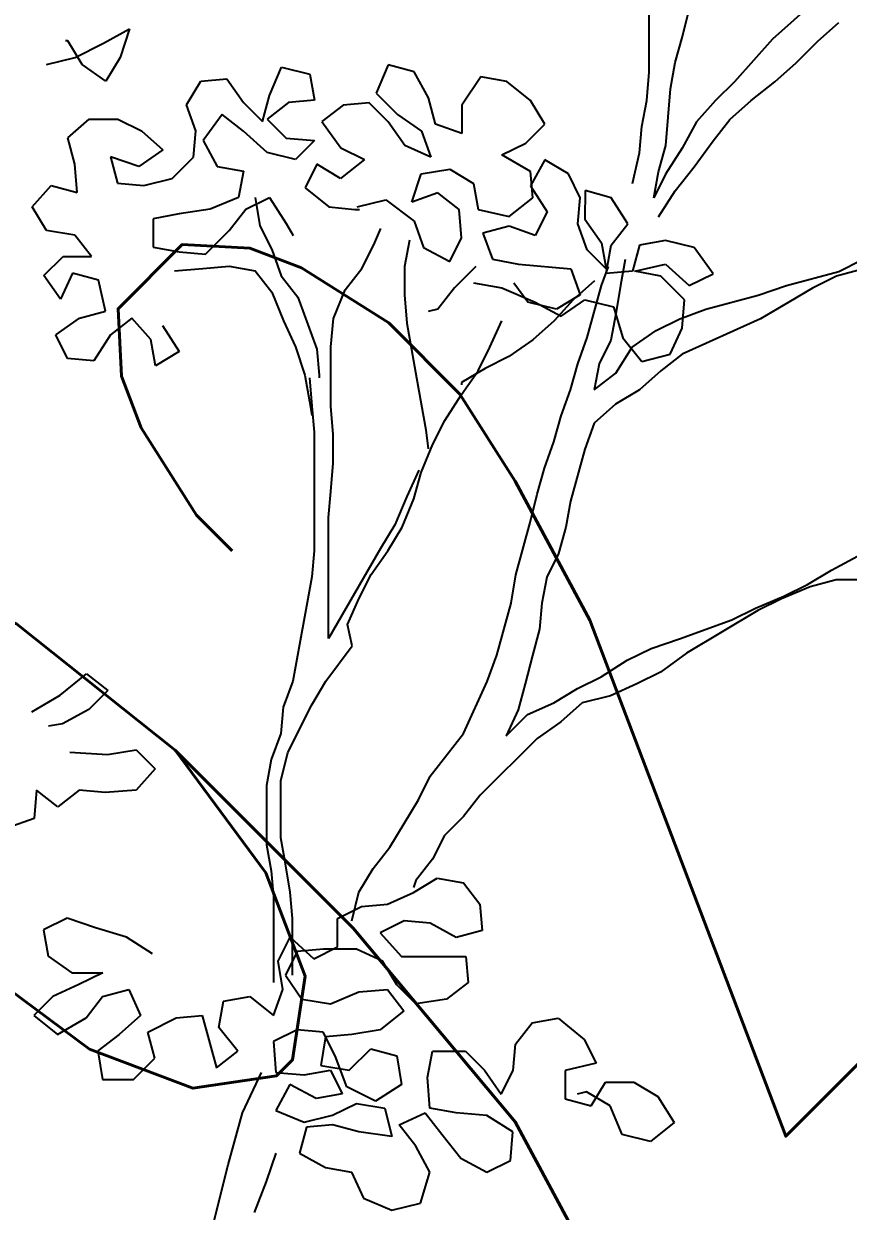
# Model space of a CAD drawing. Header units: millimetres. Extents: x 684983 to 685377, y 990360 to 990509.
# Drawn here: x 685044.181 to 685044.805, y 990434.228 to 990435.127 of the extents above; entities that cross this region are included whole.
import ezdxf

# ---------------------------------------------------------------- set-up
doc = ezdxf.new("R2010")
doc.units = ezdxf.units.MM
doc.layers.add('GRID LEVELS', color=7, linetype='Continuous', lineweight=13)
doc.layers.add('JACK  FRUIT TREE', color=7, linetype='Continuous')
doc.styles.get("Standard").update_dxf_attribs({"font": 'RomanS'})

# ---------------------------------------------------------------- blocks, each defined once
blk = doc.blocks.new('JT')
for p, q in [((0.38565, 1.15972, 157.72663), (0.38569, 1.20518, 157.72663)), ((0.46943, 1.19554, 157.72663), (0.44788, 1.17641, 157.72663)), ((0.40241, 1.17765, 157.72663), (0.40601, 1.19201, 157.72663)), ((0.47061, 1.1752, 157.72663), (0.48138, 1.18476, 157.72663)), ((0.39881, 1.16449, 157.72663), (0.40241, 1.17765, 157.72663)), ((0.44788, 1.17641, 157.72663), (0.42871, 1.15489, 157.72663)), ((0.45983, 1.16444, 157.72663), (0.47061, 1.1752, 157.72663)), ((0.39641, 1.15133, 157.72663), (0.39881, 1.16449, 157.72663)), ((0.44905, 1.15488, 157.72663), (0.45983, 1.16444, 157.72663)), ((0.38444, 1.14536, 157.72663), (0.38565, 1.15972, 157.72663)), ((0.39399, 1.12262, 157.72663), (0.39641, 1.15133, 157.72663)), ((0.42871, 1.15489, 157.72663), (0.41913, 1.14533, 157.72663)), ((0.43708, 1.14531, 157.72663), (0.44905, 1.15488, 157.72663)), ((0.38203, 1.1322, 157.72663), (0.38444, 1.14536, 157.72663)), ((0.41913, 1.14533, 157.72663), (0.40955, 1.13457, 157.72663)), ((0.4263, 1.13575, 157.72663), (0.43708, 1.14531, 157.72663)), ((0.40955, 1.13457, 157.72663), (0.40236, 1.12142, 157.72663)), ((0.41792, 1.12499, 157.72663), (0.4263, 1.13575, 157.72663)), ((0.38082, 1.11904, 157.72663), (0.38203, 1.1322, 157.72663)), ((0.39039, 1.10946, 157.72663), (0.39399, 1.12262, 157.72663)), ((0.40236, 1.12142, 157.72663), (0.39397, 1.10826, 157.72663)), ((0.40833, 1.11184, 157.72663), (0.41792, 1.12499, 157.72663)), ((0.37722, 1.10349, 157.72663), (0.38082, 1.11904, 157.72663)), ((0.38798, 1.09631, 157.72663), (0.39039, 1.10946, 157.72663)), ((0.39875, 1.09988, 157.72663), (0.40833, 1.11184, 157.72663)), ((0.39397, 1.10826, 157.72663), (0.38798, 1.09631, 157.72663)), ((0.18698, 1.09649, 157.72663), (0.18936, 1.08213, 157.72663)), ((0.39036, 1.08673, 157.72663), (0.39875, 1.09988, 157.72663)), ((0.18936, 1.08213, 157.72663), (0.19533, 1.07016, 157.72663)), ((0.24678, 1.07251, 157.72663), (0.25037, 1.08088, 157.72663)), ((0.24078, 1.06055, 157.72663), (0.24678, 1.07251, 157.72663)), ((0.26473, 1.07488, 157.72663), (0.26232, 1.06172, 157.72663)), ((0.19533, 1.07016, 157.72663), (0.2001, 1.05699, 157.72663)), ((0.14626, 1.05944, 157.72663), (0.16062, 1.06062, 157.72663)), ((0.16062, 1.06062, 157.72663), (0.17378, 1.0618, 157.72663)), ((0.17378, 1.0618, 157.72663), (0.18694, 1.0594, 157.72663)), ((0.2324, 1.04979, 157.72663), (0.24078, 1.06055, 157.72663)), ((0.26232, 1.06172, 157.72663), (0.26231, 1.04737, 157.72663)), ((0.29821, 1.06169, 157.72663), (0.28744, 1.05093, 157.72663)), ((0.36162, 1.05206, 157.72663), (0.36522, 1.06163, 157.72663)), ((0.37359, 1.06521, 157.72663), (0.37119, 1.05205, 157.72663)), ((0.48127, 1.05913, 157.72663), (0.49324, 1.0651, 157.72663)), ((0.18694, 1.0594, 157.72663), (0.19531, 1.04862, 157.72663)), ((0.2001, 1.05699, 157.72663), (0.20847, 1.04622, 157.72663)), ((0.45494, 1.05197, 157.72663), (0.48127, 1.05913, 157.72663)), ((0.48007, 1.05674, 157.72663), (0.4681, 1.05077, 157.72663)), ((0.49324, 1.06032, 157.72663), (0.48007, 1.05674, 157.72663)), ((0.19531, 1.04862, 157.72663), (0.20128, 1.03426, 157.72663)), ((0.2264, 1.03543, 157.72663), (0.2324, 1.04979, 157.72663)), ((0.28744, 1.05093, 157.72663), (0.27905, 1.04017, 157.72663)), ((0.35803, 1.05446, 157.72663), (0.34725, 1.04489, 157.72663)), ((0.35441, 1.02574, 157.72663), (0.36162, 1.05206, 157.72663)), ((0.37119, 1.05205, 157.72663), (0.36878, 1.0377, 157.72663)), ((0.44058, 1.0472, 157.72663), (0.45494, 1.05197, 157.72663)), ((0.4681, 1.05077, 157.72663), (0.45613, 1.0436, 157.72663)), ((0.20847, 1.04622, 157.72663), (0.21801, 1.01989, 157.72663)), ((0.26231, 1.04737, 157.72663), (0.26349, 1.03301, 157.72663)), ((0.34725, 1.04489, 157.72663), (0.33767, 1.03414, 157.72663)), ((0.41425, 1.04005, 157.72663), (0.44058, 1.0472, 157.72663)), ((0.45613, 1.0436, 157.72663), (0.44176, 1.03524, 157.72663)), ((0.27905, 1.04017, 157.72663), (0.27426, 1.03898, 157.72663)), ((0.36878, 1.0377, 157.72663), (0.36638, 1.02454, 157.72663)), ((0.40109, 1.03527, 157.72663), (0.41425, 1.04005, 157.72663)), ((0.20128, 1.03426, 157.72663), (0.20725, 1.02109, 157.72663)), ((0.22519, 1.02108, 157.72663), (0.2264, 1.03543, 157.72663)), ((0.26349, 1.03301, 157.72663), (0.26587, 1.01984, 157.72663)), ((0.30536, 1.021, 157.72663), (0.31135, 1.03416, 157.72663)), ((0.33767, 1.03414, 157.72663), (0.3269, 1.02457, 157.72663)), ((0.38912, 1.0293, 157.72663), (0.40109, 1.03527, 157.72663)), ((0.44176, 1.03524, 157.72663), (0.40227, 1.01733, 157.72663)), ((0.3269, 1.02457, 157.72663), (0.31492, 1.01621, 157.72663)), ((0.34962, 1.01259, 157.72663), (0.35441, 1.02574, 157.72663)), ((0.36638, 1.02454, 157.72663), (0.36038, 1.01258, 157.72663)), ((0.37714, 1.02094, 157.72663), (0.38912, 1.0293, 157.72663)), ((0.20725, 1.02109, 157.72663), (0.21202, 1.00673, 157.72663)), ((0.21801, 1.01989, 157.72663), (0.2192, 1.00673, 157.72663)), ((0.22517, 0.99117, 157.72663), (0.22519, 1.02108, 157.72663)), ((0.26587, 1.01984, 157.72663), (0.26825, 1.00548, 157.72663)), ((0.29936, 1.00904, 157.72663), (0.30536, 1.021, 157.72663)), ((0.36876, 1.00778, 157.72663), (0.37714, 1.02094, 157.72663)), ((0.31492, 1.01621, 157.72663), (0.30295, 1.01024, 157.72663)), ((0.34602, 0.99943, 157.72663), (0.34962, 1.01259, 157.72663)), ((0.36038, 1.01258, 157.72663), (0.35798, 0.99942, 157.72663)), ((0.40227, 1.01733, 157.72663), (0.39149, 1.00896, 157.72663)), ((0.21202, 1.00673, 157.72663), (0.2144, 0.99357, 157.72663)), ((0.2192, 1.00673, 157.72663), (0.2192, 1.00553, 157.72663)), ((0.30295, 1.01024, 157.72663), (0.29098, 1.00307, 157.72663)), ((0.29098, 0.99709, 157.72663), (0.29936, 1.00904, 157.72663)), ((0.35798, 0.99942, 157.72663), (0.36876, 1.00778, 157.72663)), ((0.39149, 1.00896, 157.72663), (0.38071, 0.9994, 157.72663)), ((0.21441, 1.00553, 157.72663), (0.21559, 0.99117, 157.72663)), ((0.26825, 1.00548, 157.72663), (0.27301, 0.97916, 157.72663)), ((0.29098, 1.00307, 157.72663), (0.29098, 1.00187, 157.72663)), ((0.28259, 0.98393, 157.72663), (0.29098, 0.99709, 157.72663)), ((0.34122, 0.98627, 157.72663), (0.34602, 0.99943, 157.72663)), ((0.38071, 0.9994, 157.72663), (0.36874, 0.99223, 157.72663)), ((0.2144, 0.99357, 157.72663), (0.21559, 0.98639, 157.72663)), ((0.21559, 0.99117, 157.72663), (0.21678, 0.97801, 157.72663)), ((0.22635, 0.97681, 157.72663), (0.22517, 0.99117, 157.72663)), ((0.36874, 0.99223, 157.72663), (0.35796, 0.98267, 157.72663)), ((0.2766, 0.97198, 157.72663), (0.28259, 0.98393, 157.72663)), ((0.33762, 0.97312, 157.72663), (0.34122, 0.98627, 157.72663)), ((0.35796, 0.98267, 157.72663), (0.35317, 0.96951, 157.72663)), ((0.21678, 0.97801, 157.72663), (0.21672, 0.91819, 157.72663)), ((0.22634, 0.96245, 157.72663), (0.22635, 0.97681, 157.72663)), ((0.27301, 0.97916, 157.72663), (0.2742, 0.96958, 157.72663)), ((0.2706, 0.95762, 157.72663), (0.2766, 0.97198, 157.72663)), ((0.33282, 0.95996, 157.72663), (0.33762, 0.97312, 157.72663)), ((0.35317, 0.96951, 157.72663), (0.34596, 0.9432, 157.72663)), ((0.22513, 0.94809, 157.72663), (0.22634, 0.96245, 157.72663)), ((0.26941, 0.95882, 157.72663), (0.26341, 0.94567, 157.72663)), ((0.32922, 0.9468, 157.72663), (0.33282, 0.95996, 157.72663)), ((0.267, 0.94447, 157.72663), (0.2706, 0.95762, 157.72663)), ((0.22392, 0.93493, 157.72663), (0.22513, 0.94809, 157.72663)), ((0.32561, 0.93245, 157.72663), (0.32922, 0.9468, 157.72663)), ((0.26341, 0.94567, 157.72663), (0.25742, 0.93131, 157.72663)), ((0.261, 0.93011, 157.72663), (0.267, 0.94447, 157.72663)), ((0.34596, 0.9432, 157.72663), (0.34356, 0.93004, 157.72663)), ((0.22389, 0.90622, 157.72663), (0.22392, 0.93493, 157.72663)), ((0.25742, 0.93131, 157.72663), (0.25023, 0.91936, 157.72663)), ((0.25381, 0.91816, 157.72663), (0.261, 0.93011, 157.72663)), ((0.31841, 0.90613, 157.72663), (0.32561, 0.93245, 157.72663)), ((0.34356, 0.93004, 157.72663), (0.33996, 0.91688, 157.72663)), ((0.21672, 0.91819, 157.72663), (0.21552, 0.90503, 157.72663)), ((0.25023, 0.91936, 157.72663), (0.22386, 0.87391, 157.72663)), ((0.24543, 0.9062, 157.72663), (0.25381, 0.91816, 157.72663)), ((0.33996, 0.91688, 157.72663), (0.33396, 0.90492, 157.72663)), ((0.47754, 0.90838, 157.72663), (0.49071, 0.91555, 157.72663)), ((0.21552, 0.90503, 157.72663), (0.2059, 0.85239, 157.72663)), ((0.22386, 0.87391, 157.72663), (0.22389, 0.90622, 157.72663)), ((0.23943, 0.89424, 157.72663), (0.24543, 0.9062, 157.72663)), ((0.31601, 0.89178, 157.72663), (0.31841, 0.90613, 157.72663)), ((0.33396, 0.90492, 157.72663), (0.33156, 0.89176, 157.72663)), ((0.46557, 0.90121, 157.72663), (0.47754, 0.90838, 157.72663)), ((0.46677, 0.90001, 157.72663), (0.4524, 0.89404, 157.72663)), ((0.4536, 0.89524, 157.72663), (0.46557, 0.90121, 157.72663)), ((0.47993, 0.90359, 157.72663), (0.46677, 0.90001, 157.72663)), ((0.49548, 0.90358, 157.72663), (0.47993, 0.90359, 157.72663)), ((0.23344, 0.88108, 157.72663), (0.23943, 0.89424, 157.72663)), ((0.43924, 0.88927, 157.72663), (0.4536, 0.89524, 157.72663)), ((0.4524, 0.89404, 157.72663), (0.44043, 0.88807, 157.72663)), ((0.3088, 0.86546, 157.72663), (0.31601, 0.89178, 157.72663)), ((0.33156, 0.89176, 157.72663), (0.33035, 0.8786, 157.72663)), ((0.44043, 0.88807, 157.72663), (0.40452, 0.86657, 157.72663)), ((0.42727, 0.8833, 157.72663), (0.43924, 0.88927, 157.72663)), ((0.23582, 0.87031, 157.72663), (0.23344, 0.88108, 157.72663)), ((0.40094, 0.87375, 157.72663), (0.42727, 0.8833, 157.72663)), ((0.33035, 0.8786, 157.72663), (0.32675, 0.86544, 157.72663)), ((0.22265, 0.85238, 157.72663), (0.23582, 0.87031, 157.72663)), ((0.37461, 0.86301, 157.72663), (0.38658, 0.86898, 157.72663)), ((0.38658, 0.86898, 157.72663), (0.40094, 0.87375, 157.72663)), ((0.304, 0.8523, 157.72663), (0.3088, 0.86546, 157.72663)), ((0.32675, 0.86544, 157.72663), (0.32315, 0.85109, 157.72663)), ((0.36144, 0.85465, 157.72663), (0.37461, 0.86301, 157.72663)), ((0.40452, 0.86657, 157.72663), (0.39135, 0.85701, 157.72663)), ((0.39135, 0.85701, 157.72663), (0.37938, 0.85104, 157.72663)), ((0.2059, 0.85239, 157.72663), (0.2011, 0.83924, 157.72663)), ((0.21546, 0.84042, 157.72663), (0.22265, 0.85238, 157.72663)), ((0.29202, 0.82599, 157.72663), (0.304, 0.8523, 157.72663)), ((0.32315, 0.85109, 157.72663), (0.31955, 0.83793, 157.72663)), ((0.34947, 0.84867, 157.72663), (0.36144, 0.85465, 157.72663)), ((0.37938, 0.85104, 157.72663), (0.36621, 0.84507, 157.72663)), ((0.3375, 0.84151, 157.72663), (0.34947, 0.84867, 157.72663)), ((0.36621, 0.84507, 157.72663), (0.35185, 0.84149, 157.72663)), ((0.2011, 0.83924, 157.72663), (0.19989, 0.82608, 157.72663)), ((0.20347, 0.8165, 157.72663), (0.21546, 0.84042, 157.72663)), ((0.32433, 0.83554, 157.72663), (0.3375, 0.84151, 157.72663)), ((0.35185, 0.84149, 157.72663), (0.34108, 0.83193, 157.72663)), ((0.31955, 0.83793, 157.72663), (0.31355, 0.82478, 157.72663)), ((0.31355, 0.82478, 157.72663), (0.32433, 0.83554, 157.72663)), ((0.34108, 0.83193, 157.72663), (0.3291, 0.82357, 157.72663)), ((0.19989, 0.82608, 157.72663), (0.19509, 0.81292, 157.72663)), ((0.27525, 0.80447, 157.72663), (0.29202, 0.82599, 157.72663)), ((0.3291, 0.82357, 157.72663), (0.30036, 0.79488, 157.72663)), ((0.19987, 0.80215, 157.72663), (0.20347, 0.8165, 157.72663)), ((0.19509, 0.81292, 157.72663), (0.19269, 0.79976, 157.72663)), ((0.26925, 0.79251, 157.72663), (0.27525, 0.80447, 157.72663)), ((0.19269, 0.79976, 157.72663), (0.19266, 0.76985, 157.72663)), ((0.19984, 0.77343, 157.72663), (0.19987, 0.80215, 157.72663)), ((0.25487, 0.7686, 157.72663), (0.26925, 0.79251, 157.72663)), ((0.30036, 0.79488, 157.72663), (0.29198, 0.78412, 157.72663)), ((0.29198, 0.78412, 157.72663), (0.2824, 0.77455, 157.72663)), ((0.20222, 0.76027, 157.72663), (0.19984, 0.77343, 157.72663)), ((0.2824, 0.77455, 157.72663), (0.2764, 0.7626, 157.72663)), ((0.19266, 0.76985, 157.72663), (0.19504, 0.75669, 157.72663)), ((0.24649, 0.75784, 157.72663), (0.25487, 0.7686, 157.72663)), ((0.2764, 0.7626, 157.72663), (0.26802, 0.75184, 157.72663)), ((0.19504, 0.75669, 157.72663), (0.19622, 0.74353, 157.72663)), ((0.2046, 0.74591, 157.72663), (0.20222, 0.76027, 157.72663)), ((0.2393, 0.74588, 157.72663), (0.24649, 0.75784, 157.72663)), ((0.26802, 0.75184, 157.72663), (0.26682, 0.74825, 157.72663)), ((0.19622, 0.74353, 157.72663), (0.19618, 0.70045, 157.72663)), ((0.20579, 0.73275, 157.72663), (0.2046, 0.74591, 157.72663)), ((0.2357, 0.73153, 157.72663), (0.2393, 0.74588, 157.72663)), ((0.20576, 0.70403, 157.72663), (0.20579, 0.73275, 157.72663)), ((0.18057, 0.63466, 157.72663), (0.19016, 0.65499, 157.72663)), ((0.17337, 0.60835, 157.72663), (0.18057, 0.63466, 157.72663)), ((0.1973, 0.61431, 157.72663), (0.1925, 0.59995, 157.72663)), ((0.16616, 0.57964, 157.72663), (0.17337, 0.60835, 157.72663)), ((0.1925, 0.59995, 157.72663), (0.18651, 0.58441, 157.72663))]:
    blk.add_line(p, q)
at = {"color": 3}
for p, q in [((0.11047, 1.17433, 157.72663), (0.12364, 1.1815, 157.72663)), ((0.12364, 1.1815, 157.72663), (0.11884, 1.16714, 157.72663)), ((0.09253, 1.17554, 157.72663), (0.09133, 1.17554, 157.72663)), ((0.0997, 1.16357, 157.72663), (0.09253, 1.17554, 157.72663)), ((0.09611, 1.16716, 157.72663), (0.11047, 1.17433, 157.72663)), ((0.08175, 1.16359, 157.72663), (0.09611, 1.16716, 157.72663)), ((0.11165, 1.15518, 157.72663), (0.0997, 1.16357, 157.72663)), ((0.11884, 1.16714, 157.72663), (0.11165, 1.15518, 157.72663)), ((0.25404, 1.16343, 157.72663), (0.24804, 1.14908, 157.72663)), ((0.2672, 1.15983, 157.72663), (0.25404, 1.16343, 157.72663)), ((0.1942, 1.14793, 157.72663), (0.2002, 1.16228, 157.72663)), ((0.2002, 1.16228, 157.72663), (0.21455, 1.15868, 157.72663)), ((0.21455, 1.15868, 157.72663), (0.21693, 1.14552, 157.72663)), ((0.27436, 1.14666, 157.72663), (0.2672, 1.15983, 157.72663)), ((0.30069, 1.1574, 157.72663), (0.29111, 1.14306, 157.72663)), ((0.31385, 1.155, 157.72663), (0.30069, 1.1574, 157.72663)), ((0.15232, 1.14318, 157.72663), (0.15951, 1.15514, 157.72663)), ((0.15951, 1.15514, 157.72663), (0.17267, 1.15633, 157.72663)), ((0.17267, 1.15633, 157.72663), (0.18104, 1.14435, 157.72663)), ((0.32581, 1.14542, 157.72663), (0.31385, 1.155, 157.72663)), ((0.1906, 1.13477, 157.72663), (0.1942, 1.14793, 157.72663)), ((0.21693, 1.14552, 157.72663), (0.20377, 1.14433, 157.72663)), ((0.24804, 1.14908, 157.72663), (0.2588, 1.1383, 157.72663)), ((0.27794, 1.1335, 157.72663), (0.27436, 1.14666, 157.72663)), ((0.33298, 1.13345, 157.72663), (0.32581, 1.14542, 157.72663)), ((0.15709, 1.13002, 157.72663), (0.15232, 1.14318, 157.72663)), ((0.17026, 1.13838, 157.72663), (0.16068, 1.12523, 157.72663)), ((0.18102, 1.13, 157.72663), (0.17026, 1.13838, 157.72663)), ((0.18104, 1.14435, 157.72663), (0.1906, 1.13477, 157.72663)), ((0.20377, 1.14433, 157.72663), (0.19299, 1.13597, 157.72663)), ((0.23129, 1.14311, 157.72663), (0.22051, 1.13475, 157.72663)), ((0.24445, 1.14429, 157.72663), (0.23129, 1.14311, 157.72663)), ((0.25401, 1.13471, 157.72663), (0.24445, 1.14429, 157.72663)), ((0.29111, 1.14306, 157.72663), (0.2911, 1.1287, 157.72663)), ((0.09248, 1.12649, 157.72663), (0.10326, 1.13605, 157.72663)), ((0.10326, 1.13605, 157.72663), (0.11762, 1.13604, 157.72663)), ((0.11762, 1.13604, 157.72663), (0.12958, 1.13004, 157.72663)), ((0.19299, 1.13597, 157.72663), (0.20256, 1.12639, 157.72663)), ((0.22051, 1.13475, 157.72663), (0.23007, 1.12158, 157.72663)), ((0.26238, 1.12274, 157.72663), (0.25401, 1.13471, 157.72663)), ((0.2588, 1.1383, 157.72663), (0.27076, 1.12991, 157.72663)), ((0.2911, 1.1287, 157.72663), (0.27794, 1.1335, 157.72663)), ((0.3234, 1.12388, 157.72663), (0.33298, 1.13345, 157.72663)), ((0.09606, 1.11332, 157.72663), (0.09248, 1.12649, 157.72663)), ((0.12958, 1.13004, 157.72663), (0.14034, 1.12046, 157.72663)), ((0.15589, 1.11686, 157.72663), (0.15709, 1.13002, 157.72663)), ((0.19298, 1.11922, 157.72663), (0.18102, 1.13, 157.72663)), ((0.20256, 1.12639, 157.72663), (0.21691, 1.12518, 157.72663)), ((0.27076, 1.12991, 157.72663), (0.27553, 1.11675, 157.72663)), ((0.14034, 1.12046, 157.72663), (0.12836, 1.1121, 157.72663)), ((0.16068, 1.12523, 157.72663), (0.16785, 1.11206, 157.72663)), ((0.21691, 1.12518, 157.72663), (0.20733, 1.11561, 157.72663)), ((0.23007, 1.12158, 157.72663), (0.24203, 1.11558, 157.72663)), ((0.27553, 1.11675, 157.72663), (0.26238, 1.12274, 157.72663)), ((0.31143, 1.11791, 157.72663), (0.3234, 1.12388, 157.72663)), ((0.12836, 1.1121, 157.72663), (0.11401, 1.1169, 157.72663)), ((0.11401, 1.1169, 157.72663), (0.11759, 1.10373, 157.72663)), ((0.14511, 1.1061, 157.72663), (0.15589, 1.11686, 157.72663)), ((0.20733, 1.11561, 157.72663), (0.19298, 1.11922, 157.72663)), ((0.24203, 1.11558, 157.72663), (0.23006, 1.10602, 157.72663)), ((0.32578, 1.10952, 157.72663), (0.31143, 1.11791, 157.72663)), ((0.33296, 1.1155, 157.72663), (0.32577, 1.10234, 157.72663)), ((0.34492, 1.10831, 157.72663), (0.33296, 1.1155, 157.72663)), ((0.09724, 1.09896, 157.72663), (0.09606, 1.11332, 157.72663)), ((0.16785, 1.11206, 157.72663), (0.18101, 1.10966, 157.72663)), ((0.18101, 1.10966, 157.72663), (0.1786, 1.0965, 157.72663)), ((0.2181, 1.11321, 157.72663), (0.21211, 1.10125, 157.72663)), ((0.23006, 1.10602, 157.72663), (0.2181, 1.11321, 157.72663)), ((0.27074, 1.10838, 157.72663), (0.2851, 1.11076, 157.72663)), ((0.2851, 1.11076, 157.72663), (0.29706, 1.10357, 157.72663)), ((0.32696, 1.09636, 157.72663), (0.32578, 1.10952, 157.72663)), ((0.0745, 1.09181, 157.72663), (0.08409, 1.10257, 157.72663)), ((0.08409, 1.10257, 157.72663), (0.09724, 1.09896, 157.72663)), ((0.11759, 1.10373, 157.72663), (0.13075, 1.10252, 157.72663)), ((0.13075, 1.10252, 157.72663), (0.14511, 1.1061, 157.72663)), ((0.26594, 1.09402, 157.72663), (0.27074, 1.10838, 157.72663)), ((0.29706, 1.10357, 157.72663), (0.29944, 1.0904, 157.72663)), ((0.35089, 1.09634, 157.72663), (0.34492, 1.10831, 157.72663)), ((0.1786, 1.0965, 157.72663), (0.16424, 1.09053, 157.72663)), ((0.18218, 1.09051, 157.72663), (0.19415, 1.09648, 157.72663)), ((0.19415, 1.09648, 157.72663), (0.20252, 1.08331, 157.72663)), ((0.21211, 1.10125, 157.72663), (0.22406, 1.09167, 157.72663)), ((0.2791, 1.0988, 157.72663), (0.26594, 1.09402, 157.72663)), ((0.28987, 1.09041, 157.72663), (0.2791, 1.0988, 157.72663)), ((0.32577, 1.10234, 157.72663), (0.33413, 1.08918, 157.72663)), ((0.35329, 1.09993, 157.72663), (0.35327, 1.08557, 157.72663)), ((0.36644, 1.09632, 157.72663), (0.35329, 1.09993, 157.72663)), ((0.08167, 1.07984, 157.72663), (0.0745, 1.09181, 157.72663)), ((0.16424, 1.09053, 157.72663), (0.14868, 1.08815, 157.72663)), ((0.1738, 1.07975, 157.72663), (0.18218, 1.09051, 157.72663)), ((0.22406, 1.09167, 157.72663), (0.23722, 1.09046, 157.72663)), ((0.23722, 1.09046, 157.72663), (0.23961, 1.09046, 157.72663)), ((0.23842, 1.09166, 157.72663), (0.25278, 1.09523, 157.72663)), ((0.25278, 1.09523, 157.72663), (0.26713, 1.08445, 157.72663)), ((0.31499, 1.0868, 157.72663), (0.32696, 1.09636, 157.72663)), ((0.34968, 1.08318, 157.72663), (0.35089, 1.09634, 157.72663)), ((0.37481, 1.08316, 157.72663), (0.36644, 1.09632, 157.72663)), ((0.13552, 1.08577, 157.72663), (0.1355, 1.07141, 157.72663)), ((0.14868, 1.08815, 157.72663), (0.13552, 1.08577, 157.72663)), ((0.26713, 1.08445, 157.72663), (0.2719, 1.07129, 157.72663)), ((0.29105, 1.07605, 157.72663), (0.28987, 1.09041, 157.72663)), ((0.29944, 1.0904, 157.72663), (0.31499, 1.0868, 157.72663)), ((0.33413, 1.08918, 157.72663), (0.32814, 1.07722, 157.72663)), ((0.35327, 1.08557, 157.72663), (0.36164, 1.0736, 157.72663)), ((0.09603, 1.07743, 157.72663), (0.08167, 1.07984, 157.72663)), ((0.16182, 1.0678, 157.72663), (0.1738, 1.07975, 157.72663)), ((0.20252, 1.08331, 157.72663), (0.2061, 1.07733, 157.72663)), ((0.31498, 1.08201, 157.72663), (0.30182, 1.07844, 157.72663)), ((0.32814, 1.07722, 157.72663), (0.31498, 1.08201, 157.72663)), ((0.35446, 1.07001, 157.72663), (0.34968, 1.08318, 157.72663)), ((0.36642, 1.0724, 157.72663), (0.37481, 1.08316, 157.72663)), ((0.10439, 1.06665, 157.72663), (0.09603, 1.07743, 157.72663)), ((0.28506, 1.06409, 157.72663), (0.29105, 1.07605, 157.72663)), ((0.30182, 1.07844, 157.72663), (0.30659, 1.06527, 157.72663)), ((0.36164, 1.0736, 157.72663), (0.36402, 1.06043, 157.72663)), ((0.39394, 1.07476, 157.72663), (0.38078, 1.07238, 157.72663)), ((0.4083, 1.07116, 157.72663), (0.39394, 1.07476, 157.72663)), ((0.08045, 1.0571, 157.72663), (0.09004, 1.06667, 157.72663)), ((0.09004, 1.06667, 157.72663), (0.10439, 1.06665, 157.72663)), ((0.1355, 1.07141, 157.72663), (0.14866, 1.06901, 157.72663)), ((0.14866, 1.06901, 157.72663), (0.16182, 1.0678, 157.72663)), ((0.2719, 1.07129, 157.72663), (0.28506, 1.06409, 157.72663)), ((0.36402, 1.06043, 157.72663), (0.35446, 1.07001, 157.72663)), ((0.36402, 1.05804, 157.72663), (0.36642, 1.0724, 157.72663)), ((0.38078, 1.07238, 157.72663), (0.37718, 1.05922, 157.72663)), ((0.41786, 1.05799, 157.72663), (0.4083, 1.07116, 157.72663)), ((0.30659, 1.06527, 157.72663), (0.31975, 1.06287, 157.72663)), ((0.31975, 1.06287, 157.72663), (0.34607, 1.06045, 157.72663)), ((0.37837, 1.05922, 157.72663), (0.39393, 1.0628, 157.72663)), ((0.39393, 1.0628, 157.72663), (0.40589, 1.05202, 157.72663)), ((0.08882, 1.04513, 157.72663), (0.08045, 1.0571, 157.72663)), ((0.09481, 1.05829, 157.72663), (0.08882, 1.04513, 157.72663)), ((0.10797, 1.05469, 157.72663), (0.09481, 1.05829, 157.72663)), ((0.11155, 1.03913, 157.72663), (0.10797, 1.05469, 157.72663)), ((0.34607, 1.06045, 157.72663), (0.35085, 1.04728, 157.72663)), ((0.37718, 1.05922, 157.72663), (0.36402, 1.05804, 157.72663)), ((0.39153, 1.05682, 157.72663), (0.37837, 1.05922, 157.72663)), ((0.40349, 1.04484, 157.72663), (0.39153, 1.05682, 157.72663)), ((0.40589, 1.05202, 157.72663), (0.41786, 1.05799, 157.72663)), ((0.29701, 1.05332, 157.72663), (0.31137, 1.05091, 157.72663)), ((0.31137, 1.05091, 157.72663), (0.32811, 1.04372, 157.72663)), ((0.32452, 1.04372, 157.72663), (0.31735, 1.0533, 157.72663)), ((0.33887, 1.04012, 157.72663), (0.32452, 1.04372, 157.72663)), ((0.32811, 1.04372, 157.72663), (0.34126, 1.03652, 157.72663)), ((0.35085, 1.04728, 157.72663), (0.33887, 1.04012, 157.72663)), ((0.34126, 1.03652, 157.72663), (0.35324, 1.04489, 157.72663)), ((0.35324, 1.04489, 157.72663), (0.36759, 1.04129, 157.72663)), ((0.40228, 1.03049, 157.72663), (0.40349, 1.04484, 157.72663)), ((0.09838, 1.03555, 157.72663), (0.11155, 1.03913, 157.72663)), ((0.36759, 1.04129, 157.72663), (0.37236, 1.02573, 157.72663)), ((0.08641, 1.02719, 157.72663), (0.09838, 1.03555, 157.72663)), ((0.1247, 1.03553, 157.72663), (0.11393, 1.02716, 157.72663)), ((0.13427, 1.02475, 157.72663), (0.1247, 1.03553, 157.72663)), ((0.14025, 1.03192, 157.72663), (0.14862, 1.01875, 157.72663)), ((0.09238, 1.01522, 157.72663), (0.08641, 1.02719, 157.72663)), ((0.11393, 1.02716, 157.72663), (0.10554, 1.01401, 157.72663)), ((0.13665, 1.01159, 157.72663), (0.13427, 1.02475, 157.72663)), ((0.37236, 1.02573, 157.72663), (0.38192, 1.01376, 157.72663)), ((0.39628, 1.01733, 157.72663), (0.40228, 1.03049, 157.72663)), ((0.14862, 1.01875, 157.72663), (0.13665, 1.01159, 157.72663)), ((0.10554, 1.01401, 157.72663), (0.09238, 1.01522, 157.72663)), ((0.38192, 1.01376, 157.72663), (0.39628, 1.01733, 157.72663)), ((0.08864, 0.84532, 157.72663), (0.10181, 0.85608, 157.72663)), ((0.10181, 0.85608, 157.72663), (0.11257, 0.84769, 157.72663)), ((0.07427, 0.83696, 157.72663), (0.08864, 0.84532, 157.72663)), ((0.11257, 0.84769, 157.72663), (0.10299, 0.83813, 157.72663)), ((0.10299, 0.83813, 157.72663), (0.08982, 0.83096, 157.72663)), ((0.08982, 0.83096, 157.72663), (0.08264, 0.82977, 157.72663)), ((0.0934, 0.8166, 157.72663), (0.11254, 0.81539, 157.72663)), ((0.11254, 0.81539, 157.72663), (0.1269, 0.81777, 157.72663)), ((0.1269, 0.81777, 157.72663), (0.13646, 0.80819, 157.72663)), ((0.13646, 0.80819, 157.72663), (0.12688, 0.79743, 157.72663)), ((0.07663, 0.79748, 157.72663), (0.07542, 0.78312, 157.72663)), ((0.08739, 0.78909, 157.72663), (0.07663, 0.79748, 157.72663)), ((0.09816, 0.79746, 157.72663), (0.08739, 0.78909, 157.72663)), ((0.11132, 0.79625, 157.72663), (0.09816, 0.79746, 157.72663)), ((0.12688, 0.79743, 157.72663), (0.11132, 0.79625, 157.72663)), ((0.07542, 0.78312, 157.72663), (0.06225, 0.77835, 157.72663)), ((0.26682, 0.74585, 157.72663), (0.27879, 0.75302, 157.72663)), ((0.27879, 0.75302, 157.72663), (0.29195, 0.75062, 157.72663)), ((0.29195, 0.75062, 157.72663), (0.30031, 0.73984, 157.72663)), ((0.25365, 0.73988, 157.72663), (0.26682, 0.74585, 157.72663)), ((0.22852, 0.73273, 157.72663), (0.24049, 0.7387, 157.72663)), ((0.24049, 0.7387, 157.72663), (0.25365, 0.73988, 157.72663)), ((0.30031, 0.73984, 157.72663), (0.3015, 0.72668, 157.72663)), ((0.09212, 0.73285, 157.72663), (0.08015, 0.72688, 157.72663)), ((0.10648, 0.72805, 157.72663), (0.09212, 0.73285, 157.72663)), ((0.22851, 0.71837, 157.72663), (0.22852, 0.73273, 157.72663)), ((0.26202, 0.7315, 157.72663), (0.25005, 0.72553, 157.72663)), ((0.27518, 0.73029, 157.72663), (0.26202, 0.7315, 157.72663)), ((0.08015, 0.72688, 157.72663), (0.08253, 0.71372, 157.72663)), ((0.12203, 0.72325, 157.72663), (0.10648, 0.72805, 157.72663)), ((0.25005, 0.72553, 157.72663), (0.26081, 0.71356, 157.72663)), ((0.28833, 0.7231, 157.72663), (0.27518, 0.73029, 157.72663)), ((0.3015, 0.72668, 157.72663), (0.28833, 0.7231, 157.72663)), ((0.13518, 0.71487, 157.72663), (0.12203, 0.72325, 157.72663)), ((0.19859, 0.71122, 157.72663), (0.20458, 0.72318, 157.72663)), ((0.20458, 0.72318, 157.72663), (0.21654, 0.7124, 157.72663)), ((0.08253, 0.71372, 157.72663), (0.09449, 0.70533, 157.72663)), ((0.20816, 0.716, 157.72663), (0.20217, 0.70404, 157.72663)), ((0.22133, 0.71718, 157.72663), (0.20816, 0.716, 157.72663)), ((0.21654, 0.7124, 157.72663), (0.22851, 0.71837, 157.72663)), ((0.23808, 0.71717, 157.72663), (0.22133, 0.71718, 157.72663)), ((0.25123, 0.71117, 157.72663), (0.23808, 0.71717, 157.72663)), ((0.26081, 0.71356, 157.72663), (0.29311, 0.71353, 157.72663)), ((0.29311, 0.71353, 157.72663), (0.29429, 0.70036, 157.72663)), ((0.20097, 0.69686, 157.72663), (0.19859, 0.71122, 157.72663)), ((0.2584, 0.6992, 157.72663), (0.25123, 0.71117, 157.72663)), ((0.09449, 0.70533, 157.72663), (0.11004, 0.70532, 157.72663)), ((0.11004, 0.70532, 157.72663), (0.09807, 0.69935, 157.72663)), ((0.20217, 0.70404, 157.72663), (0.21053, 0.69206, 157.72663)), ((0.09807, 0.69935, 157.72663), (0.08491, 0.69338, 157.72663)), ((0.11003, 0.69335, 157.72663), (0.1232, 0.69693, 157.72663)), ((0.1232, 0.69693, 157.72663), (0.12917, 0.68376, 157.72663)), ((0.19617, 0.6837, 157.72663), (0.20097, 0.69686, 157.72663)), ((0.22489, 0.68966, 157.72663), (0.23925, 0.69563, 157.72663)), ((0.23925, 0.69563, 157.72663), (0.25361, 0.69681, 157.72663)), ((0.25361, 0.69681, 157.72663), (0.26198, 0.68604, 157.72663)), ((0.26796, 0.68962, 157.72663), (0.2584, 0.6992, 157.72663)), ((0.29429, 0.70036, 157.72663), (0.28352, 0.692, 157.72663)), ((0.08491, 0.69338, 157.72663), (0.07533, 0.68381, 157.72663)), ((0.10165, 0.68259, 157.72663), (0.11003, 0.69335, 157.72663)), ((0.16865, 0.67775, 157.72663), (0.17105, 0.6909, 157.72663)), ((0.17105, 0.6909, 157.72663), (0.18421, 0.69329, 157.72663)), ((0.18421, 0.69329, 157.72663), (0.19617, 0.6837, 157.72663)), ((0.21053, 0.69206, 157.72663), (0.22489, 0.68966, 157.72663)), ((0.28352, 0.692, 157.72663), (0.26796, 0.68962, 157.72663)), ((0.07533, 0.68381, 157.72663), (0.08728, 0.67423, 157.72663)), ((0.12917, 0.68376, 157.72663), (0.11839, 0.6742, 157.72663)), ((0.14711, 0.68255, 157.72663), (0.16028, 0.68374, 157.72663)), ((0.16028, 0.68374, 157.72663), (0.16743, 0.65741, 157.72663)), ((0.26198, 0.68604, 157.72663), (0.25, 0.67647, 157.72663)), ((0.08728, 0.67423, 157.72663), (0.10165, 0.68259, 157.72663)), ((0.13275, 0.67539, 157.72663), (0.14711, 0.68255, 157.72663)), ((0.17821, 0.66577, 157.72663), (0.16865, 0.67775, 157.72663)), ((0.31819, 0.66923, 157.72663), (0.32658, 0.67999, 157.72663)), ((0.32658, 0.67999, 157.72663), (0.33974, 0.68238, 157.72663)), ((0.33974, 0.68238, 157.72663), (0.35289, 0.67159, 157.72663)), ((0.11839, 0.6742, 157.72663), (0.10762, 0.66584, 157.72663)), ((0.13633, 0.66222, 157.72663), (0.13275, 0.67539, 157.72663)), ((0.20813, 0.67651, 157.72663), (0.19616, 0.67054, 157.72663)), ((0.22129, 0.6753, 157.72663), (0.20813, 0.67651, 157.72663)), ((0.22248, 0.67291, 157.72663), (0.22008, 0.65856, 157.72663)), ((0.22726, 0.66333, 157.72663), (0.22129, 0.6753, 157.72663)), ((0.23564, 0.6741, 157.72663), (0.22248, 0.67291, 157.72663)), ((0.25, 0.67647, 157.72663), (0.23564, 0.6741, 157.72663)), ((0.35289, 0.67159, 157.72663), (0.35887, 0.65962, 157.72663)), ((0.10762, 0.66584, 157.72663), (0.10999, 0.65148, 157.72663)), ((0.16743, 0.65741, 157.72663), (0.17821, 0.66577, 157.72663)), ((0.19616, 0.67054, 157.72663), (0.19734, 0.65499, 157.72663)), ((0.23443, 0.65615, 157.72663), (0.24521, 0.66691, 157.72663)), ((0.24521, 0.66691, 157.72663), (0.25837, 0.66331, 157.72663)), ((0.27391, 0.65252, 157.72663), (0.27632, 0.66568, 157.72663)), ((0.27632, 0.66568, 157.72663), (0.29307, 0.66567, 157.72663)), ((0.29307, 0.66567, 157.72663), (0.30263, 0.65609, 157.72663)), ((0.31699, 0.65607, 157.72663), (0.31819, 0.66923, 157.72663)), ((0.12555, 0.65146, 157.72663), (0.13633, 0.66222, 157.72663)), ((0.23323, 0.64778, 157.72663), (0.22726, 0.66333, 157.72663)), ((0.25837, 0.66331, 157.72663), (0.26075, 0.64895, 157.72663)), ((0.35887, 0.65962, 157.72663), (0.34331, 0.65605, 157.72663)), ((0.19734, 0.65499, 157.72663), (0.2117, 0.65378, 157.72663)), ((0.2117, 0.65378, 157.72663), (0.22486, 0.65616, 157.72663)), ((0.22008, 0.65856, 157.72663), (0.23443, 0.65615, 157.72663)), ((0.22486, 0.65616, 157.72663), (0.23083, 0.64419, 157.72663)), ((0.30263, 0.65609, 157.72663), (0.31099, 0.64411, 157.72663)), ((0.31099, 0.64411, 157.72663), (0.31699, 0.65607, 157.72663)), ((0.34331, 0.65605, 157.72663), (0.3433, 0.64169, 157.72663)), ((0.10999, 0.65148, 157.72663), (0.12555, 0.65146, 157.72663)), ((0.20451, 0.649, 157.72663), (0.19732, 0.63584, 157.72663)), ((0.21767, 0.64181, 157.72663), (0.20451, 0.649, 157.72663)), ((0.24758, 0.64058, 157.72663), (0.23323, 0.64778, 157.72663)), ((0.26075, 0.64895, 157.72663), (0.24758, 0.64058, 157.72663)), ((0.27509, 0.63697, 157.72663), (0.27391, 0.65252, 157.72663)), ((0.35645, 0.63809, 157.72663), (0.36364, 0.65005, 157.72663)), ((0.36364, 0.65005, 157.72663), (0.378, 0.65004, 157.72663)), ((0.378, 0.65004, 157.72663), (0.38996, 0.64285, 157.72663)), ((0.23083, 0.64419, 157.72663), (0.21767, 0.64181, 157.72663)), ((0.3433, 0.64169, 157.72663), (0.35645, 0.63809, 157.72663)), ((0.35407, 0.64527, 157.72663), (0.34928, 0.64408, 157.72663)), ((0.36602, 0.63808, 157.72663), (0.35407, 0.64527, 157.72663)), ((0.38996, 0.64285, 157.72663), (0.39832, 0.62968, 157.72663)), ((0.19732, 0.63584, 157.72663), (0.21167, 0.62985, 157.72663)), ((0.22603, 0.63342, 157.72663), (0.238, 0.6394, 157.72663)), ((0.238, 0.6394, 157.72663), (0.25236, 0.63699, 157.72663)), ((0.25236, 0.63699, 157.72663), (0.25594, 0.62263, 157.72663)), ((0.28825, 0.63456, 157.72663), (0.27509, 0.63697, 157.72663)), ((0.37199, 0.62372, 157.72663), (0.36602, 0.63808, 157.72663)), ((0.21167, 0.62985, 157.72663), (0.22603, 0.63342, 157.72663)), ((0.25953, 0.62861, 157.72663), (0.2727, 0.63458, 157.72663)), ((0.2727, 0.63458, 157.72663), (0.28106, 0.6238, 157.72663)), ((0.3038, 0.63335, 157.72663), (0.28825, 0.63456, 157.72663)), ((0.31696, 0.62497, 157.72663), (0.3038, 0.63335, 157.72663)), ((0.39832, 0.62968, 157.72663), (0.38635, 0.62012, 157.72663)), ((0.21287, 0.62745, 157.72663), (0.20927, 0.6143, 157.72663)), ((0.22603, 0.62864, 157.72663), (0.21287, 0.62745, 157.72663)), ((0.23919, 0.62504, 157.72663), (0.22603, 0.62864, 157.72663)), ((0.25594, 0.62263, 157.72663), (0.23919, 0.62504, 157.72663)), ((0.2679, 0.61783, 157.72663), (0.25953, 0.62861, 157.72663)), ((0.28106, 0.6238, 157.72663), (0.29062, 0.61183, 157.72663)), ((0.31575, 0.61061, 157.72663), (0.31696, 0.62497, 157.72663)), ((0.38635, 0.62012, 157.72663), (0.37199, 0.62372, 157.72663)), ((0.27506, 0.60466, 157.72663), (0.2679, 0.61783, 157.72663)), ((0.20927, 0.6143, 157.72663), (0.22242, 0.60711, 157.72663)), ((0.29062, 0.61183, 157.72663), (0.30378, 0.60464, 157.72663)), ((0.22242, 0.60711, 157.72663), (0.23558, 0.6047, 157.72663)), ((0.30378, 0.60464, 157.72663), (0.31575, 0.61061, 157.72663)), ((0.23558, 0.6047, 157.72663), (0.24155, 0.59153, 157.72663)), ((0.27026, 0.58911, 157.72663), (0.27506, 0.60466, 157.72663)), ((0.24155, 0.59153, 157.72663), (0.2559, 0.58554, 157.72663)), ((0.2559, 0.58554, 157.72663), (0.27026, 0.58911, 157.72663))]:
    blk.add_line(p, q, dxfattribs=at)

msp = doc.modelspace()

# ---------------------------------------------------------------- block references
at = {"layer": 'JACK  FRUIT TREE', "xscale": 1.5, "yscale": 1.5, "zscale": 1.5}
msp.add_blockref('JT', (685044.07553, 990433.35086, -137.71795), dxfattribs=at)

# ---------------------------------------------------------------- texts
at = {"layer": 'GRID LEVELS', "width": 0.5}
msp.add_text('98.892', height=0.8, rotation=45, dxfattribs=at).set_placement((685043.62998, 990433.15777, 98.89197))

doc.saveas('drawing.dxf')
